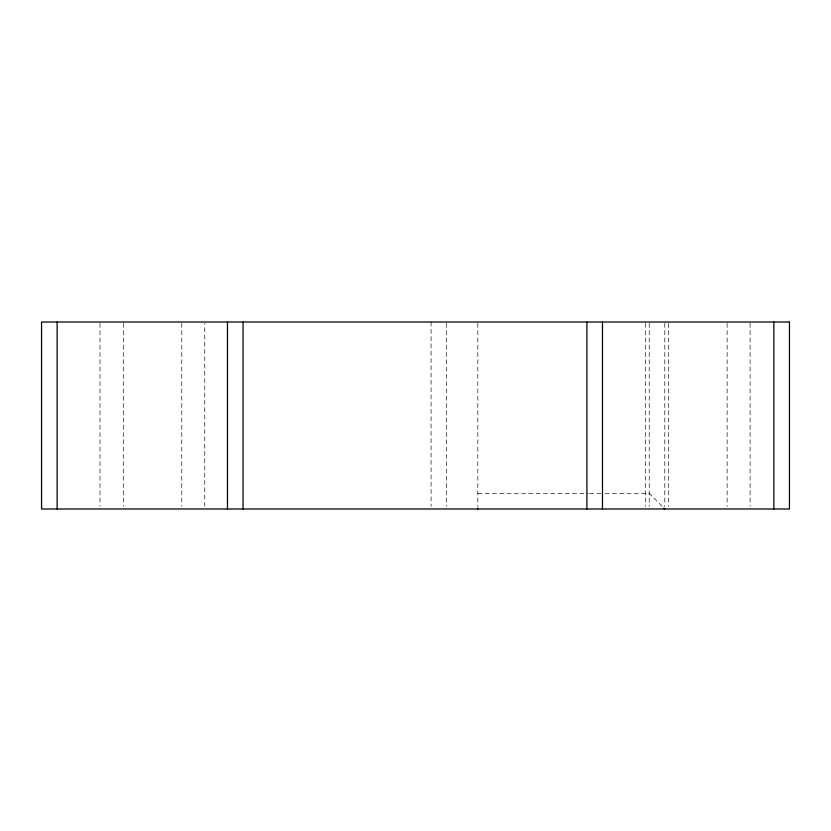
<?xml version="1.0" encoding="UTF-8"?>
<svg xmlns="http://www.w3.org/2000/svg" width="831" height="831" viewBox="0 0 831 831"><rect width="100%" height="100%" fill="white"/><g stroke="black" fill="none" stroke-linecap="round" stroke-linejoin="round"><path stroke-width="0.62" stroke-dasharray="4.16 3.12" d="M204.758 506.422L204.758 323.29M750.102 323.29L750.102 506.422M477.825 493.406L588.192 493.406M589.491 493.406L603.773 493.406M605.072 493.406L649.219 493.406L662.723 506.91M727.125 323.311L727.125 506.391M668.695 323.311L668.695 506.391M664.8 323.28L664.8 506.463M649.219 323.311L649.219 506.391M645.323 323.311L645.323 506.391M477.825 323.311L477.825 507.242M446.663 323.311L446.663 506.391M431.081 322.013L431.081 506.391M181.781 323.311L181.781 506.391M123.352 323.311L123.352 506.391M99.98 323.311L99.98 506.391"/><path stroke-width="1.25" d="M663.948 508.136L664.738 508.925M773.869 322.013L773.869 508.988M602.475 322.013L602.475 508.988M586.894 322.013L586.894 508.988M477.825 508.385L477.825 508.988M243.047 322.013L243.047 508.988M227.465 322.013L227.465 508.988M57.131 322.013L57.131 508.988M789.45 322.013L41.55 322.013L41.55 508.988L789.45 508.988L789.45 322.013"/></g></svg>
